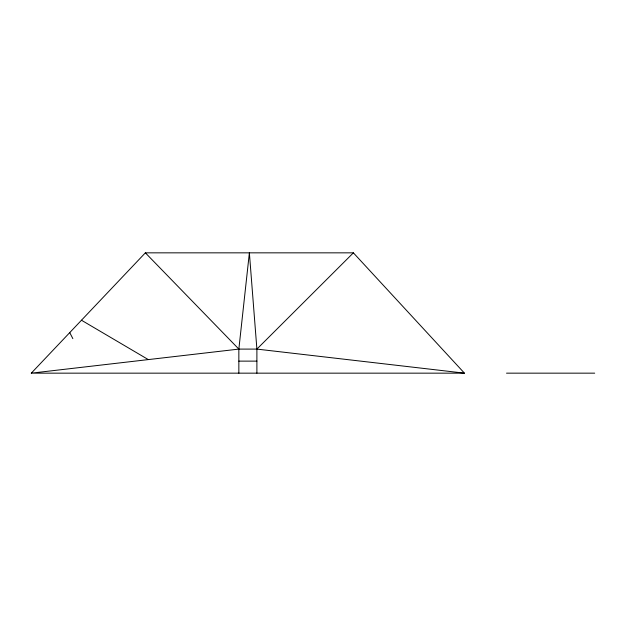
<?xml version="1.0" encoding="UTF-8"?>
<svg xmlns="http://www.w3.org/2000/svg" width="626" height="626" viewBox="0 0 626 626"><rect width="100%" height="100%" fill="white"/><g stroke="black" fill="none" stroke-linecap="round" stroke-linejoin="round"><path stroke-width="0.94" d="M238.85 373.159L238.85 349.097L249.375 252.841L256.895 349.097L256.895 373.159M31.3 373.159L145.357 252.841L353.385 252.841L464.445 373.159L31.3 373.159L238.85 349.097L256.895 349.097L464.445 373.159M256.895 349.097L353.385 252.841M238.85 361.124L256.895 361.124M506.52 373.159L594.7 373.159M81.474 320.23L148.299 359.59M145.357 252.841L238.85 349.097M69.752 332.602L72.851 338.643"/></g></svg>
